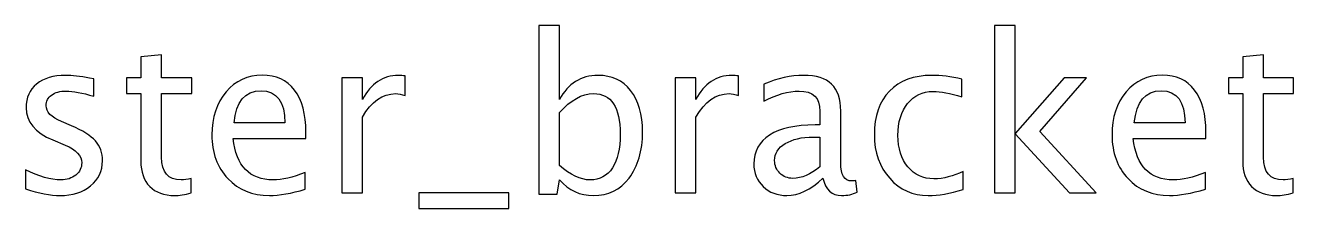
# Model space of a CAD drawing. Header units: centimetres. Extents: x -144 to 123, y -121 to 149.
# Drawn here: x 61.2 to 123.1, y 139.9 to 148.8 of the extents above; entities that cross this region are included whole.
import ezdxf

# ---------------------------------------------------------------- set-up
doc = ezdxf.new("R2010")
doc.units = ezdxf.units.CM
doc.header["$MEASUREMENT"] = 0
doc.layers.add('Layer 1', color=7, linetype='Continuous')

msp = doc.modelspace()

# ---------------------------------------------------------------- linework, layer by layer
at = {"layer": 'Layer 1'}
for points, knots in [([(86.25682, 140.60694), (86.25682, 140.60694), (86.25682, 148.83019), (86.25682, 148.83019), (86.25682, 148.83019), (86.25682, 148.83019), (87.27282, 148.83019), (87.27282, 148.83019), (87.27282, 148.83019), (87.27282, 148.83019), (87.27282, 145.21951), (87.27282, 145.21951), (87.27282, 145.21951), (87.6891, 146.00444), (88.31528, 146.39602), (89.1496, 146.39602), (89.1496, 146.39602), (89.82517, 146.39602), (90.3561, 146.15084), (90.74415, 145.65872), (90.74415, 145.65872), (91.13221, 145.16659), (91.32623, 144.49455), (91.32623, 143.64259), (91.32623, 143.64259), (91.32623, 142.71479), (91.10575, 141.96513), (90.66654, 141.39716), (90.66654, 141.39716), (90.22733, 140.82743), (89.64878, 140.54344), (88.93264, 140.54344), (88.93264, 140.54344), (88.26765, 140.54344), (87.71379, 140.79744), (87.27282, 141.3072), (87.27282, 141.3072), (87.27282, 141.3072), (87.14935, 140.60694), (87.14935, 140.60694), (87.14935, 140.60694), (87.14935, 140.60694), (86.25682, 140.60694), (86.25682, 140.60694)], [0, 0, 0, 0, 0.08333333, 0.08333333, 0.08333333, 0.08333333, 0.16666667, 0.16666667, 0.16666667, 0.16666667, 0.25, 0.25, 0.25, 0.25, 0.33333333, 0.33333333, 0.33333333, 0.33333333, 0.41666667, 0.41666667, 0.41666667, 0.41666667, 0.5, 0.5, 0.5, 0.5, 0.58333333, 0.58333333, 0.58333333, 0.58333333, 0.66666667, 0.66666667, 0.66666667, 0.66666667, 0.75, 0.75, 0.75, 0.75, 0.83333333, 0.83333333, 0.83333333, 0.83333333, 1, 1, 1, 1]), ([(108.5118, 140.67044), (108.5118, 140.67044), (108.5118, 148.83019), (108.5118, 148.83019), (108.5118, 148.83019), (108.5118, 148.83019), (109.5278, 148.83019), (109.5278, 148.83019), (109.5278, 148.83019), (109.5278, 148.83019), (109.5278, 143.55793), (109.5278, 143.55793), (109.5278, 143.55793), (109.5278, 143.55793), (111.90905, 146.27961), (111.90905, 146.27961), (111.90905, 146.27961), (111.90905, 146.27961), (113.00619, 146.27961), (113.00619, 146.27961), (113.00619, 146.27961), (113.00619, 146.27961), (110.73077, 143.66199), (110.73077, 143.66199), (110.73077, 143.66199), (110.73077, 143.66199), (113.48244, 140.67044), (113.48244, 140.67044), (113.48244, 140.67044), (113.48244, 140.67044), (112.17363, 140.67044), (112.17363, 140.67044), (112.17363, 140.67044), (112.17363, 140.67044), (109.5278, 143.54734), (109.5278, 143.54734), (109.5278, 143.54734), (109.5278, 143.54734), (109.5278, 140.67044), (109.5278, 140.67044), (109.5278, 140.67044), (109.5278, 140.67044), (108.5118, 140.67044), (108.5118, 140.67044)], [0, 0, 0, 0, 0.08333333, 0.08333333, 0.08333333, 0.08333333, 0.16666667, 0.16666667, 0.16666667, 0.16666667, 0.25, 0.25, 0.25, 0.25, 0.33333333, 0.33333333, 0.33333333, 0.33333333, 0.41666667, 0.41666667, 0.41666667, 0.41666667, 0.5, 0.5, 0.5, 0.5, 0.58333333, 0.58333333, 0.58333333, 0.58333333, 0.66666667, 0.66666667, 0.66666667, 0.66666667, 0.75, 0.75, 0.75, 0.75, 0.83333333, 0.83333333, 0.83333333, 0.83333333, 1, 1, 1, 1]), ([(69.2882, 140.6722), (68.97423, 140.58577), (68.70082, 140.54344), (68.46975, 140.54344), (68.46975, 140.54344), (67.95117, 140.54344), (67.54724, 140.69161), (67.25796, 140.98794), (67.25796, 140.98794), (66.96692, 141.28427), (66.82228, 141.69526), (66.82228, 142.22266), (66.82228, 142.22266), (66.82228, 142.22266), (66.82228, 145.51761), (66.82228, 145.51761), (66.82228, 145.51761), (66.82228, 145.51761), (66.12026, 145.51761), (66.12026, 145.51761), (66.12026, 145.51761), (66.12026, 145.51761), (66.12026, 146.27961), (66.12026, 146.27961), (66.12026, 146.27961), (66.12026, 146.27961), (66.82228, 146.27961), (66.82228, 146.27961), (66.82228, 146.27961), (66.82228, 146.27961), (66.82228, 147.29384), (66.82228, 147.29384), (66.82228, 147.29384), (66.82228, 147.29384), (67.83828, 147.39085), (67.83828, 147.39085), (67.83828, 147.39085), (67.83828, 147.39085), (67.83828, 146.27961), (67.83828, 146.27961), (67.83828, 146.27961), (67.83828, 146.27961), (69.30937, 146.27961), (69.30937, 146.27961), (69.30937, 146.27961), (69.30937, 146.27961), (69.30937, 145.51761), (69.30937, 145.51761), (69.30937, 145.51761), (69.30937, 145.51761), (67.83828, 145.51761), (67.83828, 145.51761), (67.83828, 145.51761), (67.83828, 145.51761), (67.83828, 142.40611), (67.83828, 142.40611), (67.83828, 142.40611), (67.83828, 141.67233), (68.15755, 141.30544), (68.79431, 141.30544), (68.79431, 141.30544), (68.93013, 141.30544), (69.09417, 141.32837), (69.2882, 141.37247), (69.2882, 141.37247), (69.2882, 141.37247), (69.2882, 140.6722), (69.2882, 140.6722)], [0, 0, 0, 0, 0.05555556, 0.05555556, 0.05555556, 0.05555556, 0.11111111, 0.11111111, 0.11111111, 0.11111111, 0.16666667, 0.16666667, 0.16666667, 0.16666667, 0.22222222, 0.22222222, 0.22222222, 0.22222222, 0.27777778, 0.27777778, 0.27777778, 0.27777778, 0.33333333, 0.33333333, 0.33333333, 0.33333333, 0.38888889, 0.38888889, 0.38888889, 0.38888889, 0.44444444, 0.44444444, 0.44444444, 0.44444444, 0.5, 0.5, 0.5, 0.5, 0.55555556, 0.55555556, 0.55555556, 0.55555556, 0.61111111, 0.61111111, 0.61111111, 0.61111111, 0.66666667, 0.66666667, 0.66666667, 0.66666667, 0.72222222, 0.72222222, 0.72222222, 0.72222222, 0.77777778, 0.77777778, 0.77777778, 0.77777778, 0.83333333, 0.83333333, 0.83333333, 0.83333333, 0.88888889, 0.88888889, 0.88888889, 0.88888889, 1, 1, 1, 1]), ([(123.10269, 140.6722), (122.78872, 140.58577), (122.51531, 140.54344), (122.28424, 140.54344), (122.28424, 140.54344), (121.76566, 140.54344), (121.36173, 140.69161), (121.07245, 140.98794), (121.07245, 140.98794), (120.78141, 141.28427), (120.63677, 141.69526), (120.63677, 142.22266), (120.63677, 142.22266), (120.63677, 142.22266), (120.63677, 145.51761), (120.63677, 145.51761), (120.63677, 145.51761), (120.63677, 145.51761), (119.93475, 145.51761), (119.93475, 145.51761), (119.93475, 145.51761), (119.93475, 145.51761), (119.93475, 146.27961), (119.93475, 146.27961), (119.93475, 146.27961), (119.93475, 146.27961), (120.63677, 146.27961), (120.63677, 146.27961), (120.63677, 146.27961), (120.63677, 146.27961), (120.63677, 147.29384), (120.63677, 147.29384), (120.63677, 147.29384), (120.63677, 147.29384), (121.65277, 147.39085), (121.65277, 147.39085), (121.65277, 147.39085), (121.65277, 147.39085), (121.65277, 146.27961), (121.65277, 146.27961), (121.65277, 146.27961), (121.65277, 146.27961), (123.12386, 146.27961), (123.12386, 146.27961), (123.12386, 146.27961), (123.12386, 146.27961), (123.12386, 145.51761), (123.12386, 145.51761), (123.12386, 145.51761), (123.12386, 145.51761), (121.65277, 145.51761), (121.65277, 145.51761), (121.65277, 145.51761), (121.65277, 145.51761), (121.65277, 142.40611), (121.65277, 142.40611), (121.65277, 142.40611), (121.65277, 141.67233), (121.97204, 141.30544), (122.6088, 141.30544), (122.6088, 141.30544), (122.74462, 141.30544), (122.90866, 141.32837), (123.10269, 141.37247), (123.10269, 141.37247), (123.10269, 141.37247), (123.10269, 140.6722), (123.10269, 140.6722)], [0, 0, 0, 0, 0.05555556, 0.05555556, 0.05555556, 0.05555556, 0.11111111, 0.11111111, 0.11111111, 0.11111111, 0.16666667, 0.16666667, 0.16666667, 0.16666667, 0.22222222, 0.22222222, 0.22222222, 0.22222222, 0.27777778, 0.27777778, 0.27777778, 0.27777778, 0.33333333, 0.33333333, 0.33333333, 0.33333333, 0.38888889, 0.38888889, 0.38888889, 0.38888889, 0.44444444, 0.44444444, 0.44444444, 0.44444444, 0.5, 0.5, 0.5, 0.5, 0.55555556, 0.55555556, 0.55555556, 0.55555556, 0.61111111, 0.61111111, 0.61111111, 0.61111111, 0.66666667, 0.66666667, 0.66666667, 0.66666667, 0.72222222, 0.72222222, 0.72222222, 0.72222222, 0.77777778, 0.77777778, 0.77777778, 0.77777778, 0.83333333, 0.83333333, 0.83333333, 0.83333333, 0.88888889, 0.88888889, 0.88888889, 0.88888889, 1, 1, 1, 1]), ([(61.18314, 140.87152), (61.18314, 140.87152), (61.18314, 141.80286), (61.18314, 141.80286), (61.18314, 141.80286), (61.84812, 141.47125), (62.42491, 141.30544), (62.91704, 141.30544), (62.91704, 141.30544), (63.20984, 141.30544), (63.45326, 141.38481), (63.64552, 141.54356), (63.64552, 141.54356), (63.83779, 141.70055), (63.9348, 141.89811), (63.9348, 142.13623), (63.9348, 142.13623), (63.9348, 142.48372), (63.66493, 142.77123), (63.12518, 142.99877), (63.12518, 142.99877), (63.12518, 142.99877), (62.53075, 143.25101), (62.53075, 143.25101), (62.53075, 143.25101), (61.65409, 143.61437), (61.21489, 144.14001), (61.21489, 144.82263), (61.21489, 144.82263), (61.21489, 145.31123), (61.38775, 145.69576), (61.73347, 145.97622), (61.73347, 145.97622), (62.07919, 146.25667), (62.55368, 146.39602), (63.15516, 146.39602), (63.15516, 146.39602), (63.46737, 146.39602), (63.85543, 146.35369), (64.3158, 146.26726), (64.3158, 146.26726), (64.3158, 146.26726), (64.52747, 146.22669), (64.52747, 146.22669), (64.52747, 146.22669), (64.52747, 146.22669), (64.52747, 145.38002), (64.52747, 145.38002), (64.52747, 145.38002), (63.96126, 145.54936), (63.50971, 145.63402), (63.1728, 145.63402), (63.1728, 145.63402), (62.87647, 145.63402), (62.64187, 145.56876), (62.46372, 145.43999), (62.46372, 145.43999), (62.28733, 145.31123), (62.19914, 145.13837), (62.19914, 144.92141), (62.19914, 144.92141), (62.19914, 144.61626), (62.44608, 144.35697), (62.94173, 144.14706), (62.94173, 144.14706), (62.94173, 144.14706), (63.43033, 143.94069), (63.43033, 143.94069), (63.43033, 143.94069), (63.98419, 143.70786), (64.37577, 143.46091), (64.60508, 143.20162), (64.60508, 143.20162), (64.83615, 142.94233), (64.9508, 142.61777), (64.9508, 142.22972), (64.9508, 142.22972), (64.9508, 141.73759), (64.75677, 141.33366), (64.36695, 141.01793), (64.36695, 141.01793), (63.9789, 140.70219), (63.48148, 140.54344), (62.87647, 140.54344), (62.87647, 140.54344), (62.4108, 140.54344), (61.84812, 140.6528), (61.18314, 140.87152)], [0, 0, 0, 0, 0.04347826, 0.04347826, 0.04347826, 0.04347826, 0.08695652, 0.08695652, 0.08695652, 0.08695652, 0.13043478, 0.13043478, 0.13043478, 0.13043478, 0.17391304, 0.17391304, 0.17391304, 0.17391304, 0.2173913, 0.2173913, 0.2173913, 0.2173913, 0.26086957, 0.26086957, 0.26086957, 0.26086957, 0.30434783, 0.30434783, 0.30434783, 0.30434783, 0.34782609, 0.34782609, 0.34782609, 0.34782609, 0.39130435, 0.39130435, 0.39130435, 0.39130435, 0.43478261, 0.43478261, 0.43478261, 0.43478261, 0.47826087, 0.47826087, 0.47826087, 0.47826087, 0.52173913, 0.52173913, 0.52173913, 0.52173913, 0.56521739, 0.56521739, 0.56521739, 0.56521739, 0.60869565, 0.60869565, 0.60869565, 0.60869565, 0.65217391, 0.65217391, 0.65217391, 0.65217391, 0.69565217, 0.69565217, 0.69565217, 0.69565217, 0.73913043, 0.73913043, 0.73913043, 0.73913043, 0.7826087, 0.7826087, 0.7826087, 0.7826087, 0.82608696, 0.82608696, 0.82608696, 0.82608696, 0.86956522, 0.86956522, 0.86956522, 0.86956522, 0.91304348, 0.91304348, 0.91304348, 0.91304348, 1, 1, 1, 1]), ([(74.85504, 140.85036), (74.17241, 140.64575), (73.58856, 140.54344), (73.10173, 140.54344), (73.10173, 140.54344), (72.27094, 140.54344), (71.59537, 140.81861), (71.07502, 141.36718), (71.07502, 141.36718), (70.55468, 141.91575), (70.29362, 142.62659), (70.29362, 143.50148), (70.29362, 143.50148), (70.29362, 144.34991), (70.52293, 145.04665), (70.9833, 145.59169), (70.9833, 145.59169), (71.44368, 146.13497), (72.03281, 146.4066), (72.75072, 146.4066), (72.75072, 146.4066), (73.42981, 146.4066), (73.95545, 146.16495), (74.32587, 145.68165), (74.32587, 145.68165), (74.69629, 145.19834), (74.88149, 144.51395), (74.88149, 143.62672), (74.88149, 143.62672), (74.88149, 143.62672), (74.8762, 143.31627), (74.8762, 143.31627), (74.8762, 143.31627), (74.8762, 143.31627), (71.33079, 143.31627), (71.33079, 143.31627), (71.33079, 143.31627), (71.47895, 141.97572), (72.13336, 141.30544), (73.29223, 141.30544), (73.29223, 141.30544), (73.71733, 141.30544), (74.23767, 141.42538), (74.85504, 141.66527), (74.85504, 141.66527), (74.85504, 141.66527), (74.85504, 140.85036), (74.85504, 140.85036)], [0, 0, 0, 0, 0.07692308, 0.07692308, 0.07692308, 0.07692308, 0.15384615, 0.15384615, 0.15384615, 0.15384615, 0.23076923, 0.23076923, 0.23076923, 0.23076923, 0.30769231, 0.30769231, 0.30769231, 0.30769231, 0.38461538, 0.38461538, 0.38461538, 0.38461538, 0.46153846, 0.46153846, 0.46153846, 0.46153846, 0.53846154, 0.53846154, 0.53846154, 0.53846154, 0.61538462, 0.61538462, 0.61538462, 0.61538462, 0.69230769, 0.69230769, 0.69230769, 0.69230769, 0.76923077, 0.76923077, 0.76923077, 0.76923077, 0.84615385, 0.84615385, 0.84615385, 0.84615385, 1, 1, 1, 1]), ([(76.6348, 140.67044), (76.6348, 140.67044), (76.6348, 146.27961), (76.6348, 146.27961), (76.6348, 146.27961), (76.6348, 146.27961), (77.6508, 146.27961), (77.6508, 146.27961), (77.6508, 146.27961), (77.6508, 146.27961), (77.6508, 145.21951), (77.6508, 145.21951), (77.6508, 145.21951), (78.05473, 146.00444), (78.64034, 146.39602), (79.4094, 146.39602), (79.4094, 146.39602), (79.51347, 146.39602), (79.62283, 146.3872), (79.73572, 146.36956), (79.73572, 146.36956), (79.73572, 146.36956), (79.73572, 145.41883), (79.73572, 145.41883), (79.73572, 145.41883), (79.55933, 145.47704), (79.4041, 145.50702), (79.27005, 145.50702), (79.27005, 145.50702), (78.62447, 145.50702), (78.08472, 145.12602), (77.6508, 144.36226), (77.6508, 144.36226), (77.6508, 144.36226), (77.6508, 140.67044), (77.6508, 140.67044), (77.6508, 140.67044), (77.6508, 140.67044), (76.6348, 140.67044), (76.6348, 140.67044)], [0, 0, 0, 0, 0.09090909, 0.09090909, 0.09090909, 0.09090909, 0.18181818, 0.18181818, 0.18181818, 0.18181818, 0.27272727, 0.27272727, 0.27272727, 0.27272727, 0.36363636, 0.36363636, 0.36363636, 0.36363636, 0.45454545, 0.45454545, 0.45454545, 0.45454545, 0.54545455, 0.54545455, 0.54545455, 0.54545455, 0.63636364, 0.63636364, 0.63636364, 0.63636364, 0.72727273, 0.72727273, 0.72727273, 0.72727273, 0.81818182, 0.81818182, 0.81818182, 0.81818182, 1, 1, 1, 1]), ([(92.91726, 140.67044), (92.91726, 140.67044), (92.91726, 146.27961), (92.91726, 146.27961), (92.91726, 146.27961), (92.91726, 146.27961), (93.93326, 146.27961), (93.93326, 146.27961), (93.93326, 146.27961), (93.93326, 146.27961), (93.93326, 145.21951), (93.93326, 145.21951), (93.93326, 145.21951), (94.33719, 146.00444), (94.9228, 146.39602), (95.69186, 146.39602), (95.69186, 146.39602), (95.79593, 146.39602), (95.90529, 146.3872), (96.01818, 146.36956), (96.01818, 146.36956), (96.01818, 146.36956), (96.01818, 145.41883), (96.01818, 145.41883), (96.01818, 145.41883), (95.84179, 145.47704), (95.68656, 145.50702), (95.55251, 145.50702), (95.55251, 145.50702), (94.90693, 145.50702), (94.36718, 145.12602), (93.93326, 144.36226), (93.93326, 144.36226), (93.93326, 144.36226), (93.93326, 140.67044), (93.93326, 140.67044), (93.93326, 140.67044), (93.93326, 140.67044), (92.91726, 140.67044), (92.91726, 140.67044)], [0, 0, 0, 0, 0.09090909, 0.09090909, 0.09090909, 0.09090909, 0.18181818, 0.18181818, 0.18181818, 0.18181818, 0.27272727, 0.27272727, 0.27272727, 0.27272727, 0.36363636, 0.36363636, 0.36363636, 0.36363636, 0.45454545, 0.45454545, 0.45454545, 0.45454545, 0.54545455, 0.54545455, 0.54545455, 0.54545455, 0.63636364, 0.63636364, 0.63636364, 0.63636364, 0.72727273, 0.72727273, 0.72727273, 0.72727273, 0.81818182, 0.81818182, 0.81818182, 0.81818182, 1, 1, 1, 1]), ([(100.13862, 141.38481), (99.52832, 140.8239), (98.94094, 140.54344), (98.3765, 140.54344), (98.3765, 140.54344), (97.9126, 140.54344), (97.5263, 140.68808), (97.22115, 140.97912), (97.22115, 140.97912), (96.91423, 141.27016), (96.76078, 141.63705), (96.76078, 142.07979), (96.76078, 142.07979), (96.76078, 142.69186), (97.0183, 143.16281), (97.53336, 143.4909), (97.53336, 143.4909), (98.04842, 143.81898), (98.78748, 143.98302), (99.75057, 143.98302), (99.75057, 143.98302), (99.75057, 143.98302), (99.98869, 143.98302), (99.98869, 143.98302), (99.98869, 143.98302), (99.98869, 143.98302), (99.98869, 144.65859), (99.98869, 144.65859), (99.98869, 144.65859), (99.98869, 145.30947), (99.65003, 145.63402), (98.97093, 145.63402), (98.97093, 145.63402), (98.44529, 145.63402), (97.87026, 145.46822), (97.24761, 145.13661), (97.24761, 145.13661), (97.24761, 145.13661), (97.24761, 145.97269), (97.24761, 145.97269), (97.24761, 145.97269), (97.932, 146.25491), (98.57758, 146.39602), (99.1826, 146.39602), (99.1826, 146.39602), (99.80525, 146.39602), (100.26562, 146.25491), (100.56019, 145.97092), (100.56019, 145.97092), (100.85653, 145.68694), (101.00469, 145.24949), (101.00469, 144.65859), (101.00469, 144.65859), (101.00469, 144.65859), (101.00469, 142.12388), (101.00469, 142.12388), (101.00469, 142.12388), (101.00469, 141.54356), (101.18284, 141.25252), (101.54091, 141.25252), (101.54091, 141.25252), (101.58501, 141.25252), (101.65028, 141.25958), (101.73671, 141.27369), (101.73671, 141.27369), (101.73671, 141.27369), (101.80903, 140.70925), (101.80903, 140.70925), (101.80903, 140.70925), (101.57796, 140.59812), (101.32396, 140.54344), (101.04526, 140.54344), (101.04526, 140.54344), (100.57078, 140.54344), (100.26915, 140.8239), (100.13862, 141.38481)], [0, 0, 0, 0, 0.05, 0.05, 0.05, 0.05, 0.1, 0.1, 0.1, 0.1, 0.15, 0.15, 0.15, 0.15, 0.2, 0.2, 0.2, 0.2, 0.25, 0.25, 0.25, 0.25, 0.3, 0.3, 0.3, 0.3, 0.35, 0.35, 0.35, 0.35, 0.4, 0.4, 0.4, 0.4, 0.45, 0.45, 0.45, 0.45, 0.5, 0.5, 0.5, 0.5, 0.55, 0.55, 0.55, 0.55, 0.6, 0.6, 0.6, 0.6, 0.65, 0.65, 0.65, 0.65, 0.7, 0.7, 0.7, 0.7, 0.75, 0.75, 0.75, 0.75, 0.8, 0.8, 0.8, 0.8, 0.85, 0.85, 0.85, 0.85, 0.9, 0.9, 0.9, 0.9, 1, 1, 1, 1]), ([(106.98604, 140.83977), (106.3281, 140.64222), (105.76013, 140.54344), (105.28212, 140.54344), (105.28212, 140.54344), (104.52365, 140.54344), (103.8957, 140.8239), (103.39652, 141.38305), (103.39652, 141.38305), (102.89734, 141.94397), (102.64687, 142.65129), (102.64687, 143.50324), (102.64687, 143.50324), (102.64687, 144.41341), (102.89381, 145.12426), (103.3877, 145.63226), (103.3877, 145.63226), (103.88159, 146.14202), (104.57127, 146.39602), (105.45674, 146.39602), (105.45674, 146.39602), (105.89242, 146.39602), (106.38279, 146.33605), (106.92254, 146.21611), (106.92254, 146.21611), (106.92254, 146.21611), (106.92254, 145.35886), (106.92254, 145.35886), (106.92254, 145.35886), (106.34927, 145.52819), (105.88184, 145.61286), (105.52201, 145.61286), (105.52201, 145.61286), (104.9999, 145.61286), (104.58186, 145.41706), (104.26965, 145.02724), (104.26965, 145.02724), (103.95744, 144.63742), (103.80045, 144.11708), (103.80045, 143.46797), (103.80045, 143.46797), (103.80045, 142.83826), (103.96273, 142.33026), (104.28552, 141.94044), (104.28552, 141.94044), (104.60831, 141.55238), (105.02988, 141.35836), (105.55376, 141.35836), (105.55376, 141.35836), (106.01766, 141.35836), (106.49391, 141.4783), (106.98604, 141.71819), (106.98604, 141.71819), (106.98604, 141.71819), (106.98604, 140.83977), (106.98604, 140.83977)], [0, 0, 0, 0, 0.06666667, 0.06666667, 0.06666667, 0.06666667, 0.13333333, 0.13333333, 0.13333333, 0.13333333, 0.2, 0.2, 0.2, 0.2, 0.26666667, 0.26666667, 0.26666667, 0.26666667, 0.33333333, 0.33333333, 0.33333333, 0.33333333, 0.4, 0.4, 0.4, 0.4, 0.46666667, 0.46666667, 0.46666667, 0.46666667, 0.53333333, 0.53333333, 0.53333333, 0.53333333, 0.6, 0.6, 0.6, 0.6, 0.66666667, 0.66666667, 0.66666667, 0.66666667, 0.73333333, 0.73333333, 0.73333333, 0.73333333, 0.8, 0.8, 0.8, 0.8, 0.86666667, 0.86666667, 0.86666667, 0.86666667, 1, 1, 1, 1]), ([(118.81468, 140.85036), (118.13205, 140.64575), (117.5482, 140.54344), (117.06137, 140.54344), (117.06137, 140.54344), (116.23058, 140.54344), (115.55501, 140.81861), (115.03466, 141.36718), (115.03466, 141.36718), (114.51432, 141.91575), (114.25326, 142.62659), (114.25326, 143.50148), (114.25326, 143.50148), (114.25326, 144.34991), (114.48257, 145.04665), (114.94294, 145.59169), (114.94294, 145.59169), (115.40332, 146.13497), (115.99245, 146.4066), (116.71036, 146.4066), (116.71036, 146.4066), (117.38945, 146.4066), (117.91509, 146.16495), (118.28551, 145.68165), (118.28551, 145.68165), (118.65593, 145.19834), (118.84113, 144.51395), (118.84113, 143.62672), (118.84113, 143.62672), (118.84113, 143.62672), (118.83584, 143.31627), (118.83584, 143.31627), (118.83584, 143.31627), (118.83584, 143.31627), (115.29043, 143.31627), (115.29043, 143.31627), (115.29043, 143.31627), (115.43859, 141.97572), (116.093, 141.30544), (117.25187, 141.30544), (117.25187, 141.30544), (117.67697, 141.30544), (118.19731, 141.42538), (118.81468, 141.66527), (118.81468, 141.66527), (118.81468, 141.66527), (118.81468, 140.85036), (118.81468, 140.85036)], [0, 0, 0, 0, 0.07692308, 0.07692308, 0.07692308, 0.07692308, 0.15384615, 0.15384615, 0.15384615, 0.15384615, 0.23076923, 0.23076923, 0.23076923, 0.23076923, 0.30769231, 0.30769231, 0.30769231, 0.30769231, 0.38461538, 0.38461538, 0.38461538, 0.38461538, 0.46153846, 0.46153846, 0.46153846, 0.46153846, 0.53846154, 0.53846154, 0.53846154, 0.53846154, 0.61538462, 0.61538462, 0.61538462, 0.61538462, 0.69230769, 0.69230769, 0.69230769, 0.69230769, 0.76923077, 0.76923077, 0.76923077, 0.76923077, 0.84615385, 0.84615385, 0.84615385, 0.84615385, 1, 1, 1, 1]), ([(71.3837, 144.07827), (71.3837, 144.07827), (73.8602, 144.07827), (73.8602, 144.07827), (73.8602, 144.07827), (73.8602, 145.12249), (73.47038, 145.64461), (72.69251, 145.64461), (72.69251, 145.64461), (71.90934, 145.64461), (71.47366, 145.12249), (71.3837, 144.07827)], [0, 0, 0, 0, 0.25, 0.25, 0.25, 0.25, 0.5, 0.5, 0.5, 0.5, 1, 1, 1, 1]), ([(115.34334, 144.07827), (115.34334, 144.07827), (117.81984, 144.07827), (117.81984, 144.07827), (117.81984, 144.07827), (117.81984, 145.12249), (117.43002, 145.64461), (116.65215, 145.64461), (116.65215, 145.64461), (115.86898, 145.64461), (115.4333, 145.12249), (115.34334, 144.07827)], [0, 0, 0, 0, 0.25, 0.25, 0.25, 0.25, 0.5, 0.5, 0.5, 0.5, 1, 1, 1, 1]), ([(87.27282, 142.00747), (87.79669, 141.54004), (88.29587, 141.30544), (88.77036, 141.30544), (88.77036, 141.30544), (89.23779, 141.30544), (89.59939, 141.50123), (89.85339, 141.89105), (89.85339, 141.89105), (90.10915, 142.28087), (90.23615, 142.82944), (90.23615, 143.53852), (90.23615, 143.53852), (90.23615, 144.85086), (89.80224, 145.50702), (88.9344, 145.50702), (88.9344, 145.50702), (88.36643, 145.50702), (87.81257, 145.20011), (87.27282, 144.58451), (87.27282, 144.58451), (87.27282, 144.58451), (87.27282, 142.00747), (87.27282, 142.00747)], [0, 0, 0, 0, 0.14285714, 0.14285714, 0.14285714, 0.14285714, 0.28571429, 0.28571429, 0.28571429, 0.28571429, 0.42857143, 0.42857143, 0.42857143, 0.42857143, 0.57142857, 0.57142857, 0.57142857, 0.57142857, 0.71428571, 0.71428571, 0.71428571, 0.71428571, 1, 1, 1, 1]), ([(99.98869, 141.93868), (99.98869, 141.93868), (99.98869, 143.37977), (99.98869, 143.37977), (99.98869, 143.37977), (99.98869, 143.37977), (99.66237, 143.39036), (99.66237, 143.39036), (99.66237, 143.39036), (99.09793, 143.39036), (98.64285, 143.28629), (98.29536, 143.07815), (98.29536, 143.07815), (97.94964, 142.86824), (97.77678, 142.59131), (97.77678, 142.24559), (97.77678, 142.24559), (97.77678, 142.00394), (97.86321, 141.79933), (98.0343, 141.63176), (98.0343, 141.63176), (98.20716, 141.46419), (98.41707, 141.37952), (98.66578, 141.37952), (98.66578, 141.37952), (99.08911, 141.37952), (99.53008, 141.5665), (99.98869, 141.93868)], [0, 0, 0, 0, 0.125, 0.125, 0.125, 0.125, 0.25, 0.25, 0.25, 0.25, 0.375, 0.375, 0.375, 0.375, 0.5, 0.5, 0.5, 0.5, 0.625, 0.625, 0.625, 0.625, 0.75, 0.75, 0.75, 0.75, 1, 1, 1, 1]), ([(80.39365, 139.90844), (80.39365, 139.90844), (80.39365, 140.67044), (80.39365, 140.67044), (80.39365, 140.67044), (80.39365, 140.67044), (84.79632, 140.67044), (84.79632, 140.67044), (84.79632, 140.67044), (84.79632, 140.67044), (84.79632, 139.90844), (84.79632, 139.90844), (84.79632, 139.90844), (84.79632, 139.90844), (80.39365, 139.90844), (80.39365, 139.90844)], [0, 0, 0, 0, 0.2, 0.2, 0.2, 0.2, 0.4, 0.4, 0.4, 0.4, 0.6, 0.6, 0.6, 0.6, 1, 1, 1, 1])]:
    msp.add_open_spline(points, degree=3, knots=knots, dxfattribs=at)

doc.saveas('drawing.dxf')
